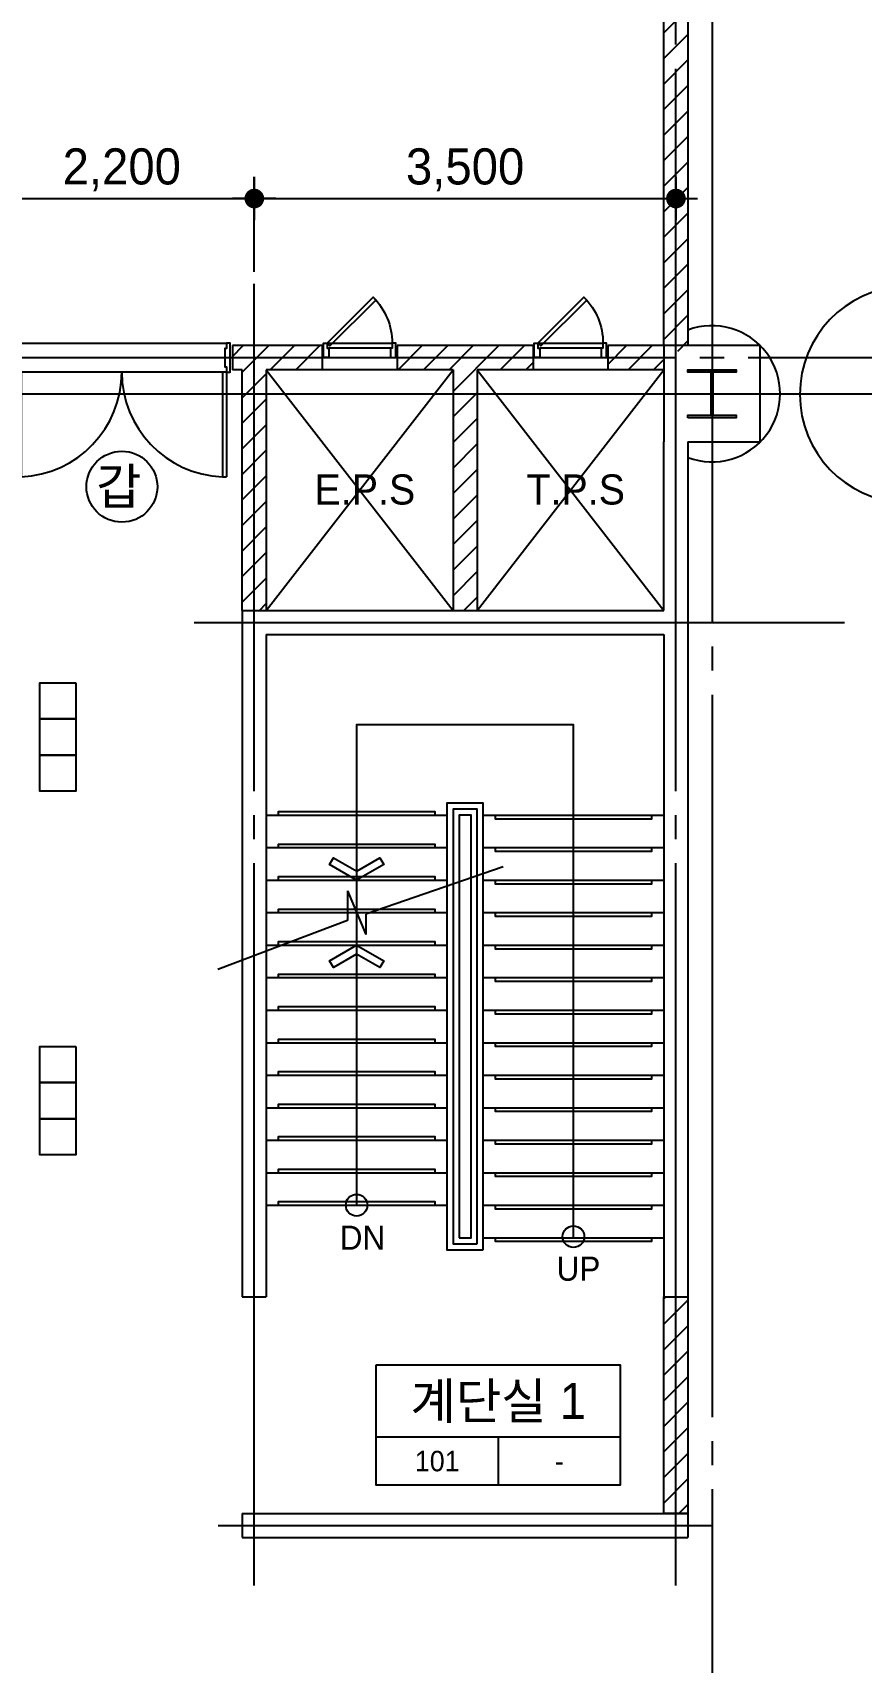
# Model space of a CAD drawing. Extents: x 13990145 to 14069640, y -1806033 to -1750552.
# Drawn here: x 14049800 to 14056680, y -1785666 to -1772129 of the extents above; entities that cross this region are included whole.
import ezdxf
from ezdxf.enums import TextEntityAlignment as Align

# ---------------------------------------------------------------- set-up
doc = ezdxf.new("R2010")
doc.units = 0
doc.header["$LTSCALE"] = 100
doc.header["$MEASUREMENT"] = 0
doc.header["$PDSIZE"] = -10
doc.linetypes.add('CEN', pattern=[66, 60, -2, 2, -2])
doc.layers.get('0').update_dxf_attribs({"linetype": 'CONTINUOUS'})
doc.layers.get('Defpoints').update_dxf_attribs({"linetype": 'CONTINUOUS'})
for name, color, linetype in [('4WID', 4, 'CONTINUOUS'), ('8', 8, 'CONTINUOUS'), ('CEN', 1, 'CEN'), ('COL', 2, 'CONTINUOUS'), ('col2', 3, 'CONTINUOUS'), ('DIM', 7, 'CONTINUOUS'), ('DOOR', 4, 'CONTINUOUS'), ('HAT', 5, 'CONTINUOUS'), ('IN', 6, 'CONTINUOUS'), ('ST', 3, 'CONTINUOUS'), ('SYM', 7, 'CONTINUOUS'), ('TEXT', 2, 'CONTINUOUS'), ('TEXT1', 7, 'CONTINUOUS'), ('TILE', 5, 'CONTINUOUS'), ('TITLE', 3, 'CONTINUOUS'), ('WALLBR', 3, 'CONTINUOUS'), ('WID', 4, 'CONTINUOUS'), ('지시선', 7, 'CONTINUOUS')]:
    doc.layers.add(name, color=color, linetype=linetype)
doc.styles.add('HY울를도M', font='HYWULM.TTF')
doc.styles.add('굴림', font='H2HDRM.TTF')
doc.dimstyles.new('DIM100', dxfattribs={"dimtxt": 300, "dimasz": 120, "dimexe": 1, "dimexo": 100, "dimgap": 60, "dimtad": 1, "dimdec": 4, "dimzin": 0, "dimdsep": 46, "dimlunit": 6, "dimtxsty": '굴림', "dimblk": 'DOTT', "dimcen": 0.09, "dimadec": 0, "dimazin": 0, "dimtfac": 1, "dimtdec": 4, "dimtofl": 0, "dimtmove": 2, "dimatfit": 2, "dimldrblk": 'DOTT', "dimfxl": 1, "dimtolj": 1, "dimtzin": 0, "dimarcsym": 0})
pattern_1 = [(45, (1315193.02, -3034316.96), (-106.0660172, 106.0660172), [])]

# ---------------------------------------------------------------- blocks, each defined once
blk = doc.blocks.new('TT1')
at = {"layer": 'TEXT1'}
for p, q in [((-1013, -600), (1013, -600)), ((0, -600), (0, -1000))]:
    blk.add_line(p, q, dxfattribs=at)
blk.add_lwpolyline([(-1013, 0), (1013, 0), (1013, -1000), (-1013, -1000)], close=True, dxfattribs=at)
blk = doc.blocks.new('D1800')
at = {"layer": 'WID'}
for points in [[(105, 0), (-105, 0), (-105, -30), (-60, -30), (-60, -45), (90, -45), (90, -30), (135, -30), (135, 0), (105, 0)], [(135, -30), (135, -65), (1004, -65), (1004, -30)], [(135, -30), (1004, -30)], [(105, -1800), (-105, -1800), (-105, -1770), (-60, -1770), (-60, -1755), (90, -1755), (90, -1770), (135, -1770), (135, -1800), (105, -1800)], [(135, -1770), (135, -1735), (1004, -1735), (1004, -1770)], [(135, -1770), (1004, -1770)]]:
    blk.add_lwpolyline(points, dxfattribs=at)
for centre, start, end in [((135, -30), 270, 357.6944), ((135, -1770), 2.3056, 90)]:
    blk.add_arc(centre, 870, start, end, dxfattribs=at)
blk = doc.blocks.new('D600')
at = {"layer": 'WID'}
for p, q in [((0, -255), (0, 255)), ((80, 255), (80, -255)), ((120, -270), (120, 270))]:
    blk.add_line(p, q, dxfattribs=at)
for points in [[(90, 300), (120, 300), (120, 270), (80, 270), (80, 255), (0, 255), (0, 270), (0, 270), (0, 300), (90, 300)], [(120, -270), (97, -247), (478, 135), (502, 112)], [(90, -300), (120, -300), (120, -270), (80, -270), (80, -255), (0, -255), (0, -270), (0, -270), (0, -300), (90, -300)]]:
    blk.add_lwpolyline(points, dxfattribs=at)
blk.add_lwpolyline([(120, -270), (502, 112, 0.198912), (120, 270, 0.198912)], format="xyb", dxfattribs=at)
blk = doc.blocks.new('A$C6C934309')
at = {"layer": 'ST'}
for p, q in [((271.5, 860.5), (0, 1579.2)), ((436.3, 860.5), (193.1, 760.5)), ((436.3, 860.5), (271.5, 860.5)), ((305.9, 760.5), (193.1, 760.5)), ((567.6, 0), (305.9, 760.5))]:
    blk.add_line(p, q, dxfattribs=at)
blk = doc.blocks.new('DOTT')
for p, q in [((0, 1.5), (0, -1.5)), ((-1.5, 0), (1.5, 0))]:
    blk.add_line(p, q)
at = {"color": 6, "const_width": 0.68}
blk.add_lwpolyline([(-0.34, 0, 1), (0.34, 0, 1)], format="xyb", close=True, dxfattribs=at)
blk = doc.blocks.new('*D264')
at = {"layer": 'Defpoints', "color": 0, "lineweight": -3, "ltscale": 3}
for p in [(14051640, -1773507), (14049440, -1774110), (14051640, -1774216)]:
    blk.add_point(p, dxfattribs=at)
at = {"layer": 'DIM', "color": 7, "lineweight": -2, "ltscale": 3}
for p, q in [((14049440, -1774010), (14049440, -1773506)), ((14049560, -1773507), (14051520, -1773507)), ((14051640, -1774116), (14051640, -1773506))]:
    blk.add_line(p, q, dxfattribs=at)
at = {"layer": 'DIM', "color": 7, "lineweight": -2, "ltscale": 3, "xscale": 120, "yscale": 120, "zscale": 120, "rotation": 180}
blk.add_blockref('DOTT', (14049440, -1773507), dxfattribs=at)
at = {"layer": 'DIM', "color": 7, "lineweight": -2, "ltscale": 3, "xscale": 120, "yscale": 120, "zscale": 120}
blk.add_blockref('DOTT', (14051640, -1773507), dxfattribs=at)
at = {"layer": 'DIM', "color": 3, "ltscale": 3, "insert": (14050540, -1773268), "char_height": 300, "attachment_point": 5, "style": '굴림'}
blk.add_mtext('\\A1;2,200', dxfattribs=at)
blk = doc.blocks.new('*D265')
at = {"layer": 'Defpoints', "color": 0, "lineweight": -3, "ltscale": 3}
for p in [(14055140, -1773507), (14051640, -1774216), (14055140, -1774178)]:
    blk.add_point(p, dxfattribs=at)
at = {"layer": 'DIM', "color": 7, "lineweight": -2, "ltscale": 3}
for p, q in [((14051640, -1774116), (14051640, -1773506)), ((14051760, -1773507), (14055020, -1773507)), ((14055140, -1774078), (14055140, -1773506))]:
    blk.add_line(p, q, dxfattribs=at)
at = {"layer": 'DIM', "color": 7, "lineweight": -2, "ltscale": 3, "xscale": 120, "yscale": 120, "zscale": 120, "rotation": 180}
blk.add_blockref('DOTT', (14051640, -1773507), dxfattribs=at)
at = {"layer": 'DIM', "color": 7, "lineweight": -2, "ltscale": 3, "xscale": 120, "yscale": 120, "zscale": 120}
blk.add_blockref('DOTT', (14055140, -1773507), dxfattribs=at)
at = {"layer": 'DIM', "color": 3, "ltscale": 3, "insert": (14053390, -1773268), "char_height": 300, "attachment_point": 5, "style": '굴림'}
blk.add_mtext('\\A1;3,500', dxfattribs=at)

msp = doc.modelspace()

# ---------------------------------------------------------------- hatches: boundary and pattern name
at = {"layer": '4WID', "lineweight": -3, "ltscale": 200}
h = msp.add_hatch(dxfattribs=at)
h.set_pattern_fill('ANSI31', color=5, scale=1200, style=0)
h.set_pattern_definition([(45, (1220300.43, -371021.16), (-106.0660172, 106.0660172), [])])
h.paths.add_polyline_path([(14055039.53431, -1782628.57588), (14055239.53431, -1782628.57588), (14055239.53431, -1784428.57588), (14055039.53431, -1784428.57588)])
at = {"layer": 'HAT', "lineweight": -3, "ltscale": 200}
h = msp.add_hatch(dxfattribs=at)
h.set_pattern_fill('_USER,N', color=256, scale=150, angle=45, style=0, pattern_type=0)
h.set_pattern_definition([(45, (1315193.02, -3034361.96), (-106.0660172, 106.0660172), [])])
h.paths.add_polyline_path([(14055039.53431, -1774773.57588), (14055239.53431, -1774773.57588), (14055239.53431, -1760573.57588), (14055039.53431, -1760573.57588)])
h = msp.add_hatch(dxfattribs=at)
h.set_pattern_fill('_USER,N', color=256, scale=150, angle=45, style=0, pattern_type=0)
h.set_pattern_definition(pattern_1)
h.paths.add_polyline_path([(14051459.53431, -1774728.57588), (14052204.53431, -1774728.57588), (14052204.53431, -1774928.57588), (14051739.53431, -1774928.57588), (14051739.53431, -1776928.57588), (14051539.53431, -1776928.57588), (14051539.53431, -1774928.57588), (14051459.53431, -1774928.57588)])
h = msp.add_hatch(dxfattribs=at)
h.set_pattern_fill('_USER,N', color=256, scale=150, angle=45, style=0, pattern_type=0)
h.set_pattern_definition(pattern_1)
h.paths.add_polyline_path([(14052824.53431, -1774728.57588), (14053954.53431, -1774728.57588), (14053954.53431, -1774928.57588), (14053489.53431, -1774928.57588), (14053489.53431, -1776928.57588), (14053289.53431, -1776928.57588), (14053289.53431, -1774928.57588), (14052824.53431, -1774928.57588)])
h = msp.add_hatch(dxfattribs=at)
h.set_pattern_fill('_USER,N', color=256, scale=150, angle=45, style=0, pattern_type=0)
h.set_pattern_definition(pattern_1)
h.paths.add_polyline_path([(14054574.53431, -1774728.57588), (14055039.53431, -1774728.57588), (14055039.53431, -1774928.57588), (14054574.53431, -1774928.57588)])

# ---------------------------------------------------------------- linework, layer by layer
at = {"layer": '8'}
for p, q in [((14049669.53431, -1774708.57588), (14051409.53431, -1774708.57588)), ((14052824.53431, -1774928.57588), (14052204.53431, -1774928.57588)), ((14054574.53431, -1774928.57588), (14053954.53431, -1774928.57588)), ((14051409.53431, -1774948.57588), (14049669.53431, -1774948.57588))]:
    msp.add_line(p, q, dxfattribs=at)
at = {"layer": 'CEN', "linetype": 'CEN'}
for p, q in [((14055139.53431, -1785028.57588), (14055139.53431, -1757728.57588)), ((14055439.53431, -1757828.57588), (14055439.53431, -1798528.57588)), ((14055439.53431, -1757828.57588), (14055439.53431, -1798528.57588)), ((14051639.53431, -1785028.57588), (14051639.53431, -1774216.15832)), ((14049139.53431, -1774828.57588), (14056339.53431, -1774828.57588)), ((14049139.53431, -1774828.57588), (14057239.53431, -1774828.57588)), ((14051739.53431, -1776928.57588), (14053289.53431, -1774928.57588)), ((14051739.53431, -1774928.57588), (14053289.53431, -1776928.57588)), ((14053489.53431, -1774928.57588), (14055039.53431, -1776928.57588)), ((14053489.53431, -1776928.57588), (14055039.53431, -1774928.57588)), ((13993039.53431, -1775128.57588), (14067039.53431, -1775128.57588)), ((14023499.53431, -1775128.57588), (14067039.53431, -1775128.57588)), ((14051139.6909, -1777028.57588), (14056539.53431, -1777028.57588)), ((14051339.53431, -1784528.57588), (14055439.53431, -1784528.57588))]:
    msp.add_line(p, q, dxfattribs=at)
at = {"layer": 'COL'}
for p, q in [((14055039.53431, -1776928.57588), (14055039.53431, -1775528.57588)), ((14055239.53431, -1775528.57588), (14055239.53431, -1782628.57588)), ((14051539.53431, -1776928.57588), (14055039.53431, -1776928.57588)), ((14051539.53431, -1776928.57588), (14051539.53431, -1782628.57588)), ((14051739.53431, -1777128.57588), (14055039.53431, -1777128.57588)), ((14051739.53431, -1777128.57588), (14051739.53431, -1782628.57588)), ((14055039.53431, -1777128.57588), (14055039.53431, -1782628.57588)), ((14051539.53431, -1782628.57588), (14051739.53431, -1782628.57588)), ((14055039.53431, -1782628.57588), (14055239.53431, -1782628.57588)), ((14051539.53431, -1784428.57588), (14051539.53431, -1784628.57588)), ((14051539.53431, -1784428.57588), (14055239.53431, -1784428.57588)), ((14055239.53431, -1784428.57588), (14055239.53431, -1784628.57588)), ((14051539.53431, -1784628.57588), (14055239.53431, -1784628.57588))]:
    msp.add_line(p, q, dxfattribs=at)
msp.add_lwpolyline([(14055239.53431, -1775528.57588), (14055839.53431, -1775528.57588), (14055839.53431, -1774728.57588), (14055039.53431, -1774728.57588), (14055039.53431, -1775528.57588)], dxfattribs=at)
at = {"layer": 'col2'}
msp.add_lwpolyline([(14055239.53431, -1775328.57588), (14055239.53431, -1775307.57588), (14055433.03431, -1775307.57588), (14055433.03431, -1774949.57588), (14055239.53431, -1774949.57588), (14055239.53431, -1774928.57588), (14055639.53431, -1774928.57588), (14055639.53431, -1774949.57588), (14055446.03431, -1774949.57588), (14055446.03431, -1775307.57588), (14055639.53431, -1775307.57588), (14055639.53431, -1775328.57588)], close=True, dxfattribs=at)
at = {"layer": 'DOOR'}
msp.add_arc((14057068.77329, -1775134.81763), 900, 92.547318244, 267.452681756, dxfattribs=at)
at = {"layer": 'ST', "color": 4}
for p, q in [((14051739.53431, -1778628.57588), (14053239.53431, -1778628.57588)), ((14053539.53431, -1778628.57588), (14055039.53431, -1778628.57588)), ((14051739.53431, -1778898.57588), (14053239.53431, -1778898.57588)), ((14053539.53431, -1778898.57588), (14055039.53431, -1778898.57588)), ((14051739.53431, -1779168.57588), (14053239.53431, -1779168.57588)), ((14053539.53431, -1779168.57588), (14055039.53431, -1779168.57588)), ((14051739.53431, -1779438.57588), (14053239.53431, -1779438.57588)), ((14053539.53431, -1779438.57588), (14055039.53431, -1779438.57588)), ((14051739.53431, -1779708.57588), (14053239.53431, -1779708.57588)), ((14053539.53431, -1779708.57588), (14055039.53431, -1779708.57588)), ((14051739.53431, -1779978.57588), (14053239.53431, -1779978.57588)), ((14053539.53431, -1779978.57588), (14055039.53431, -1779978.57588)), ((14051739.53431, -1780248.57588), (14053239.53431, -1780248.57588)), ((14053539.53431, -1780248.57588), (14055039.53431, -1780248.57588)), ((14051739.53431, -1780518.57588), (14053239.53431, -1780518.57588)), ((14053539.53431, -1780518.57588), (14055039.53431, -1780518.57588)), ((14051739.53431, -1780788.57588), (14053239.53431, -1780788.57588)), ((14053539.53431, -1780788.57588), (14055039.53431, -1780788.57588)), ((14051739.53431, -1781058.57588), (14053239.53431, -1781058.57588)), ((14053539.53431, -1781058.57588), (14055039.53431, -1781058.57588)), ((14051739.53431, -1781328.57588), (14053239.53431, -1781328.57588)), ((14053539.53431, -1781328.57588), (14055039.53431, -1781328.57588)), ((14051739.53431, -1781598.57588), (14053239.53431, -1781598.57588)), ((14053539.53431, -1781598.57588), (14055039.53431, -1781598.57588)), ((14051739.53431, -1781868.57588), (14053239.53431, -1781868.57588)), ((14053539.53431, -1781868.57588), (14055039.53431, -1781868.57588)), ((14053539.53431, -1782138.57588), (14055039.53431, -1782138.57588))]:
    msp.add_line(p, q, dxfattribs=at)
for points in [[(14053539.53431, -1782238.57588), (14053539.53431, -1778528.57588), (14053239.53431, -1778528.57588), (14053239.53431, -1782238.57588), (14053539.53431, -1782238.57588)], [(14053489.53431, -1782188.57588), (14053489.53431, -1778578.57588), (14053289.53431, -1778578.57588), (14053289.53431, -1782188.57588), (14053489.53431, -1782188.57588)], [(14053339.53431, -1782138.57588), (14053439.53431, -1782138.57588), (14053439.53431, -1778628.57588), (14053339.53431, -1778628.57588), (14053339.53431, -1782138.57588)]]:
    msp.add_lwpolyline(points, dxfattribs=at)
at = {"layer": 'ST', "color": 8}
for points in [[(14051839.53431, -1778628.57588), (14051839.53431, -1778598.57588), (14053139.53431, -1778598.57588), (14053139.53431, -1778628.57588)], [(14053639.53431, -1778628.57588), (14053639.53431, -1778658.57588), (14054939.53431, -1778658.57588), (14054939.53431, -1778628.57588)], [(14051839.53431, -1778898.57588), (14051839.53431, -1778868.57588), (14053139.53431, -1778868.57588), (14053139.53431, -1778898.57588)], [(14053639.53431, -1778898.57588), (14053639.53431, -1778928.57588), (14054939.53431, -1778928.57588), (14054939.53431, -1778898.57588)], [(14051839.53431, -1779168.57588), (14051839.53431, -1779138.57588), (14053139.53431, -1779138.57588), (14053139.53431, -1779168.57588)], [(14053639.53431, -1779168.57588), (14053639.53431, -1779198.57588), (14054939.53431, -1779198.57588), (14054939.53431, -1779168.57588)], [(14051839.53431, -1779438.57588), (14051839.53431, -1779408.57588), (14053139.53431, -1779408.57588), (14053139.53431, -1779438.57588)], [(14053639.53431, -1779438.57588), (14053639.53431, -1779468.57588), (14054939.53431, -1779468.57588), (14054939.53431, -1779438.57588)], [(14051839.53431, -1779708.57588), (14051839.53431, -1779678.57588), (14053139.53431, -1779678.57588), (14053139.53431, -1779708.57588)], [(14053639.53431, -1779708.57588), (14053639.53431, -1779738.57588), (14054939.53431, -1779738.57588), (14054939.53431, -1779708.57588)], [(14051839.53431, -1779978.57588), (14051839.53431, -1779948.57588), (14053139.53431, -1779948.57588), (14053139.53431, -1779978.57588)], [(14053639.53431, -1779978.57588), (14053639.53431, -1780008.57588), (14054939.53431, -1780008.57588), (14054939.53431, -1779978.57588)], [(14051839.53431, -1780248.57588), (14051839.53431, -1780218.57588), (14053139.53431, -1780218.57588), (14053139.53431, -1780248.57588)], [(14053639.53431, -1780248.57588), (14053639.53431, -1780278.57588), (14054939.53431, -1780278.57588), (14054939.53431, -1780248.57588)], [(14051839.53431, -1780518.57588), (14051839.53431, -1780488.57588), (14053139.53431, -1780488.57588), (14053139.53431, -1780518.57588)], [(14053639.53431, -1780518.57588), (14053639.53431, -1780548.57588), (14054939.53431, -1780548.57588), (14054939.53431, -1780518.57588)], [(14051839.53431, -1780788.57588), (14051839.53431, -1780758.57588), (14053139.53431, -1780758.57588), (14053139.53431, -1780788.57588)], [(14053639.53431, -1780788.57588), (14053639.53431, -1780818.57588), (14054939.53431, -1780818.57588), (14054939.53431, -1780788.57588)], [(14051839.53431, -1781058.57588), (14051839.53431, -1781028.57588), (14053139.53431, -1781028.57588), (14053139.53431, -1781058.57588)], [(14053639.53431, -1781058.57588), (14053639.53431, -1781088.57588), (14054939.53431, -1781088.57588), (14054939.53431, -1781058.57588)], [(14051839.53431, -1781328.57588), (14051839.53431, -1781298.57588), (14053139.53431, -1781298.57588), (14053139.53431, -1781328.57588)], [(14053639.53431, -1781328.57588), (14053639.53431, -1781358.57588), (14054939.53431, -1781358.57588), (14054939.53431, -1781328.57588)], [(14051839.53431, -1781598.57588), (14051839.53431, -1781568.57588), (14053139.53431, -1781568.57588), (14053139.53431, -1781598.57588)], [(14053639.53431, -1781598.57588), (14053639.53431, -1781628.57588), (14054939.53431, -1781628.57588), (14054939.53431, -1781598.57588)], [(14051839.53431, -1781868.57588), (14051839.53431, -1781838.57588), (14053139.53431, -1781838.57588), (14053139.53431, -1781868.57588)], [(14053639.53431, -1781868.57588), (14053639.53431, -1781898.57588), (14054939.53431, -1781898.57588), (14054939.53431, -1781868.57588)], [(14053639.53431, -1782138.57588), (14053639.53431, -1782168.57588), (14054939.53431, -1782168.57588), (14054939.53431, -1782138.57588)]]:
    msp.add_lwpolyline(points, dxfattribs=at)
at = {"layer": 'SYM', "color": 4}
msp.add_lwpolyline([(14054289.53431, -1782138.57588), (14054289.53431, -1777878.57588), (14052489.53431, -1777878.57588), (14052489.53431, -1781868.57588)], dxfattribs=at)
for points in [[(14052489.53431, -1779168.57588), (14052264.80072, -1779038.82588), (14052297.05072, -1778982.96724), (14052489.95788, -1779094.34224), (14052682.86504, -1778982.96724), (14052715.11504, -1779038.82588)], [(14052489.53431, -1779708.57588), (14052714.26791, -1779838.32588), (14052682.01791, -1779894.18452), (14052489.11075, -1779782.80952), (14052296.20359, -1779894.18452), (14052263.95359, -1779838.32588)]]:
    msp.add_lwpolyline(points, close=True, dxfattribs=at)
for centre in [(14052489.53431, -1781868.57588), (14054289.53431, -1782129.87093)]:
    msp.add_circle(centre, 90, dxfattribs=at)
at = {"layer": 'TILE'}
for points in [[(14050159.53431, -1777529.57588), (14050159.53431, -1777829.57588), (14049859.53431, -1777829.57588), (14049859.53431, -1777529.57588)], [(14050159.53431, -1777829.57588), (14050159.53431, -1778129.57588), (14049859.53431, -1778129.57588), (14049859.53431, -1777829.57588)], [(14050159.53431, -1778129.57588), (14050159.53431, -1778429.57588), (14049859.53431, -1778429.57588), (14049859.53431, -1778129.57588)], [(14050159.6909, -1780550.57588), (14050159.6909, -1780850.57588), (14049859.6909, -1780850.57588), (14049859.6909, -1780550.57588)], [(14050159.6909, -1780850.57588), (14050159.6909, -1781150.57588), (14049859.6909, -1781150.57588), (14049859.6909, -1780850.57588)], [(14050159.6909, -1781150.57588), (14050159.6909, -1781450.57588), (14049859.6909, -1781450.57588), (14049859.6909, -1781150.57588)]]:
    msp.add_lwpolyline(points, close=True, dxfattribs=at)
at = {"layer": 'WALLBR'}
for p, q in [((14051539.53431, -1774728.57588), (14051459.53431, -1774728.57588)), ((14051459.53431, -1774728.57588), (14051459.53431, -1774928.57588)), ((14052204.53431, -1774728.57588), (14051539.53431, -1774728.57588)), ((14052204.53431, -1774728.57588), (14052204.53431, -1774928.57588)), ((14053954.53431, -1774728.57588), (14052824.53431, -1774728.57588)), ((14052824.53431, -1774728.57588), (14052824.53431, -1774928.57588)), ((14053954.53431, -1774728.57588), (14053954.53431, -1774928.57588)), ((14055039.53431, -1774728.57588), (14054574.53431, -1774728.57588)), ((14054574.53431, -1774728.57588), (14054574.53431, -1774928.57588)), ((14051539.53431, -1774928.57588), (14051459.53431, -1774928.57588)), ((14051539.53431, -1776928.57588), (14051539.53431, -1774928.57588)), ((14051739.53431, -1774928.57588), (14051739.53431, -1776928.57588)), ((14052204.53431, -1774928.57588), (14051739.53431, -1774928.57588)), ((14053289.53431, -1774928.57588), (14052824.53431, -1774928.57588)), ((14053289.53431, -1774928.57588), (14053289.53431, -1776928.57588)), ((14053954.53431, -1774928.57588), (14053489.53431, -1774928.57588)), ((14053489.53431, -1774928.57588), (14053489.53431, -1776928.57588)), ((14055039.53431, -1774928.57588), (14054574.53431, -1774928.57588))]:
    msp.add_line(p, q, dxfattribs=at)
for points in [[(14055039.53431, -1774728.57588), (14055039.53431, -1760528.57588)], [(14055239.53431, -1760528.57588), (14055239.53431, -1774728.57588)]]:
    msp.add_lwpolyline(points, dxfattribs=at)
msp.add_lwpolyline([(14055039.53431, -1782628.57588), (14055239.53431, -1782628.57588), (14055239.53431, -1784428.57588), (14055039.53431, -1784428.57588)], close=True, dxfattribs=at)
msp.add_arc((14055439.53431, -1775128.57588), 565.68542, 249.295188974, 110.704811026, dxfattribs=at)
at = {"layer": '지시선'}
msp.add_circle((14050540.67195, -1775900.72783), 294.48376, dxfattribs=at)

# ---------------------------------------------------------------- block references
at = {"layer": '8', "rotation": 270}
msp.add_blockref('D1800', (14051439.53431, -1774813.57588), dxfattribs=at)
at = {"layer": 'IN', "linetype": 'ByBlock', "extrusion": (0, 0, -1), "xscale": -1.5, "yscale": 1.5, "zscale": -1.5, "rotation": 270}
msp.add_blockref('A$C6C934309', (-14053705.22386, -1779910.60491), dxfattribs=at)
at = {"layer": 'TEXT1'}
msp.add_blockref('TT1', (14053665.05673, -1783193.94083), dxfattribs=at)
at = {"layer": 'WID', "xscale": -1, "rotation": 270}
for p in [(14052514.53431, -1774828.57588), (14054264.53431, -1774828.57588)]:
    msp.add_blockref('D600', p, dxfattribs=at)

# ---------------------------------------------------------------- texts
at = {"layer": 'TEXT', "style": 'HY울를도M'}
for s, p in [('E.P.S', (14052557.86731, -1775923.41273)), ('T.P.S', (14054307.86731, -1775923.41273))]:
    msp.add_text(s, height=250, dxfattribs=at).set_placement(p, align=Align.MIDDLE)
at = {"layer": 'TEXT1', "style": 'HY울를도M'}
msp.add_text('갑', height=300, dxfattribs=at).set_placement((14050327.21303, -1776047.65407))
msp.add_text('계단실 1', height=300, dxfattribs=at).set_placement((14053665.05673, -1783644.73091), align=Align.CENTER)
at = {"layer": 'TEXT1', "color": 2, "style": 'HY울를도M'}
msp.add_text('101', height=170, dxfattribs=at).set_placement((14053158.30878, -1783993.86083), align=Align.MIDDLE_CENTER)
at = {"layer": 'TEXT1', "style": 'HY울를도M'}
msp.add_text('-', height=170, dxfattribs=at).set_placement((14054171.80469, -1783993.86083), align=Align.MIDDLE_CENTER)
at = {"layer": 'TITLE', "color": 4, "style": 'HY울를도M'}
for s, p in [('DN', (14052349.03733, -1782238.4928)), ('UP', (14054149.03733, -1782496.05949))]:
    msp.add_text(s, height=200, dxfattribs=at).set_placement(p)

# ---------------------------------------------------------------- dimensions: what is measured, and where the dimension line sits
at = {"layer": 'DIM', "ltscale": 3}
for base, p1, p2, picture, middle in [((14051639.53431, -1773507.32922), (14049439.53431, -1774110.34744), (14051639.53431, -1774216.15832), '*D264', (14050539.53431, -1773268.291)), ((14055139.53431, -1773507.32922), (14051639.53431, -1774216.15832), (14055139.53431, -1774178.37495), '*D265', (14053389.53431, -1773268.291))]:
    dim = msp.add_linear_dim(base=base, p1=p1, p2=p2, dimstyle='DIM100', dxfattribs=at)
    dim.commit()
    dim.dimension.update_dxf_attribs({"geometry": picture, "text_midpoint": middle})

doc.saveas('drawing.dxf')
